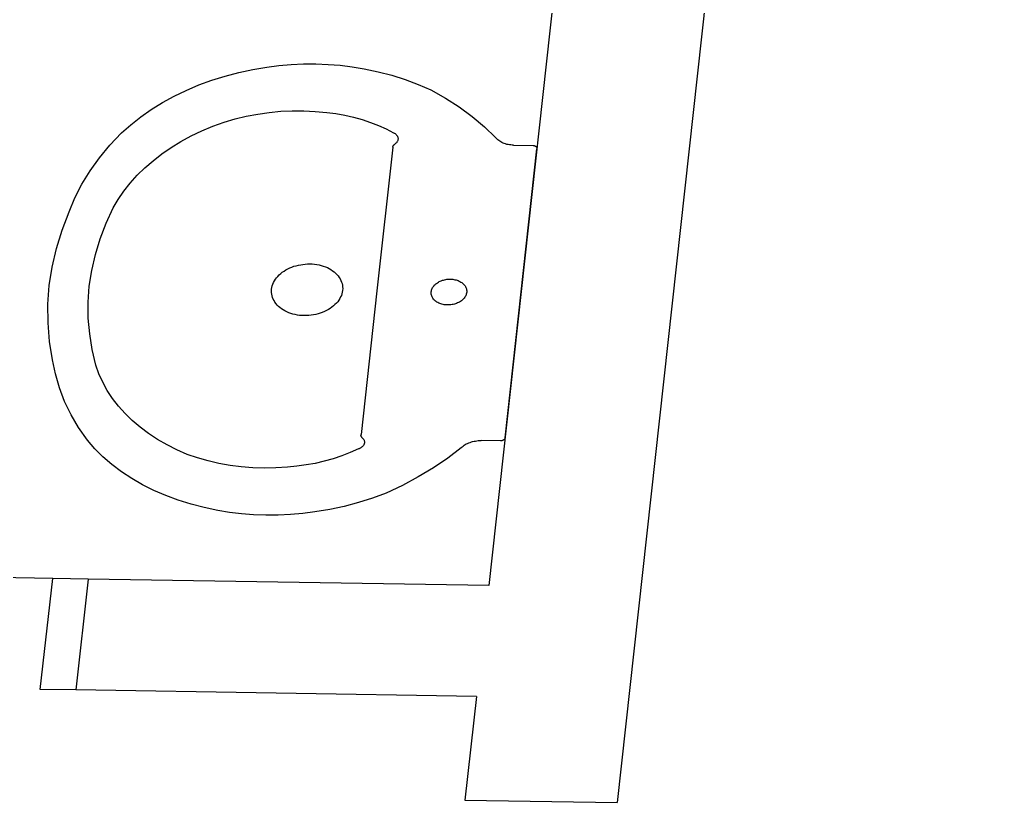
# Model space of a CAD drawing. Extents: x -68 to 264, y 51 to 115.
# Drawn here: x -57.676 to -56.589, y 83.251 to 84.124 of the extents above; entities that cross this region are included whole.
import ezdxf

# ---------------------------------------------------------------- set-up
doc = ezdxf.new("R2010")
doc.units = 0
doc.layers.get('0').update_dxf_attribs({"linetype": 'CONTINUOUS'})

msp = doc.modelspace()

# ---------------------------------------------------------------- linework, layer by layer
for p, q in [((-56.589, 87.0706), (-57.0097, 83.2508)), ((-56.9747, 85.107), (-57.1528, 83.4927)), ((-57.4464, 84.0608), (-57.4312, 84.0648)), ((-57.4312, 84.0648), (-57.4157, 84.0681)), ((-57.4157, 84.0681), (-57.4001, 84.0707)), ((-57.4001, 84.0707), (-57.3865, 84.0725)), ((-57.3865, 84.0725), (-57.3728, 84.0737)), ((-57.3728, 84.0737), (-57.3591, 84.0743)), ((-57.3591, 84.0743), (-57.3454, 84.0744)), ((-57.3454, 84.0744), (-57.3318, 84.0739)), ((-57.3318, 84.0739), (-57.3182, 84.0728)), ((-57.3182, 84.0728), (-57.3049, 84.0712)), ((-57.3049, 84.0712), (-57.2917, 84.069)), ((-57.2917, 84.069), (-57.276, 84.0657)), ((-57.276, 84.0657), (-57.2606, 84.0617)), ((-57.4757, 84.0509), (-57.4612, 84.0562)), ((-57.4612, 84.0562), (-57.4464, 84.0608)), ((-57.2606, 84.0617), (-57.2457, 84.057)), ((-57.2457, 84.057), (-57.2313, 84.0516)), ((-57.5034, 84.0384), (-57.4898, 84.0449)), ((-57.4898, 84.0449), (-57.4757, 84.0509)), ((-57.2313, 84.0516), (-57.2174, 84.0455)), ((-57.2174, 84.0455), (-57.2011, 84.0363)), ((-57.5288, 84.0235), (-57.5164, 84.0312)), ((-57.5164, 84.0312), (-57.5034, 84.0384)), ((-57.2011, 84.0363), (-57.1856, 84.0264)), ((-57.5406, 84.0153), (-57.5288, 84.0235)), ((-57.4102, 84.0185), (-57.3974, 84.0203)), ((-57.3974, 84.0203), (-57.3846, 84.0215)), ((-57.3846, 84.0215), (-57.3717, 84.0221)), ((-57.3717, 84.0221), (-57.3588, 84.022)), ((-57.3588, 84.022), (-57.346, 84.0214)), ((-57.346, 84.0214), (-57.3333, 84.0202)), ((-57.1856, 84.0264), (-57.1711, 84.0157)), ((-57.5517, 84.0066), (-57.5406, 84.0153)), ((-57.4602, 84.005), (-57.4476, 84.0096)), ((-57.4476, 84.0096), (-57.4354, 84.0132)), ((-57.4354, 84.0132), (-57.4229, 84.0161)), ((-57.4229, 84.0161), (-57.4102, 84.0185)), ((-57.3333, 84.0202), (-57.3232, 84.0189)), ((-57.3232, 84.0189), (-57.3132, 84.0171)), ((-57.3132, 84.0171), (-57.3034, 84.0149)), ((-57.3034, 84.0149), (-57.2939, 84.0123)), ((-57.2939, 84.0123), (-57.2846, 84.0092)), ((-57.1711, 84.0157), (-57.1576, 84.0044)), ((-57.562, 83.9975), (-57.5517, 84.0066)), ((-57.4844, 83.994), (-57.4725, 83.9998)), ((-57.4725, 83.9998), (-57.4602, 84.005)), ((-57.2846, 84.0092), (-57.2757, 84.0057)), ((-57.2757, 84.0057), (-57.2671, 84.0018)), ((-57.2671, 84.0018), (-57.2589, 83.9975)), ((-57.1576, 84.0044), (-57.1452, 83.9924)), ((-57.5749, 83.9839), (-57.562, 83.9975)), ((-57.5067, 83.9811), (-57.4958, 83.9878)), ((-57.4958, 83.9878), (-57.4844, 83.994)), ((-57.2589, 83.9975), (-57.2583, 83.9972)), ((-57.2583, 83.9972), (-57.2578, 83.997)), ((-57.2578, 83.997), (-57.2572, 83.9966)), ((-57.2572, 83.9966), (-57.2567, 83.9963)), ((-57.2567, 83.9963), (-57.2563, 83.9959)), ((-57.2563, 83.9959), (-57.2559, 83.9955)), ((-57.2559, 83.9955), (-57.2555, 83.9951)), ((-57.2555, 83.9951), (-57.2551, 83.9947)), ((-57.2551, 83.9947), (-57.2548, 83.9943)), ((-57.2547, 83.9878), (-57.255, 83.9873)), ((-57.2548, 83.9943), (-57.2545, 83.9938)), ((-57.2544, 83.9883), (-57.2547, 83.9878)), ((-57.2545, 83.9938), (-57.2543, 83.9933)), ((-57.2542, 83.9888), (-57.2544, 83.9883)), ((-57.2543, 83.9933), (-57.2541, 83.9928)), ((-57.254, 83.9893), (-57.2542, 83.9888)), ((-57.2541, 83.9928), (-57.254, 83.9923)), ((-57.254, 83.9923), (-57.2539, 83.9918)), ((-57.2539, 83.9898), (-57.254, 83.9893)), ((-57.2539, 83.9918), (-57.2538, 83.9913)), ((-57.2538, 83.9903), (-57.2539, 83.9898)), ((-57.2538, 83.9913), (-57.2538, 83.9908)), ((-57.2538, 83.9908), (-57.2538, 83.9903)), ((-57.1444, 83.9914), (-57.1452, 83.9924)), ((-57.1435, 83.9905), (-57.1444, 83.9914)), ((-57.1426, 83.9897), (-57.1435, 83.9905)), ((-57.1416, 83.9888), (-57.1426, 83.9897)), ((-57.1405, 83.9881), (-57.1416, 83.9888)), ((-57.1393, 83.9874), (-57.1405, 83.9881)), ((-57.5865, 83.9697), (-57.5749, 83.9839)), ((-57.517, 83.974), (-57.5067, 83.9811)), ((-57.2595, 83.9814), (-57.2773, 83.8213)), ((-57.2595, 83.9822), (-57.2594, 83.9824)), ((-57.2595, 83.9819), (-57.2595, 83.9822)), ((-57.2595, 83.9817), (-57.2595, 83.9819)), ((-57.2595, 83.9814), (-57.2595, 83.9817)), ((-57.2594, 83.9824), (-57.2593, 83.9827)), ((-57.2593, 83.9827), (-57.2592, 83.9829)), ((-57.2592, 83.9829), (-57.2591, 83.9832)), ((-57.2591, 83.9832), (-57.259, 83.9834)), ((-57.259, 83.9834), (-57.2588, 83.9836)), ((-57.2588, 83.9836), (-57.2586, 83.9838)), ((-57.2586, 83.9838), (-57.2585, 83.9841)), ((-57.2585, 83.9841), (-57.2582, 83.9843)), ((-57.2582, 83.9843), (-57.258, 83.9845)), ((-57.258, 83.9845), (-57.2578, 83.9846)), ((-57.2578, 83.9846), (-57.2575, 83.9848)), ((-57.257, 83.9852), (-57.2575, 83.9848)), ((-57.2565, 83.9856), (-57.257, 83.9852)), ((-57.2561, 83.986), (-57.2565, 83.9856)), ((-57.2557, 83.9864), (-57.2561, 83.986)), ((-57.2553, 83.9869), (-57.2557, 83.9864)), ((-57.255, 83.9873), (-57.2553, 83.9869)), ((-57.138, 83.9867), (-57.1393, 83.9874)), ((-57.1368, 83.9861), (-57.138, 83.9867)), ((-57.1354, 83.9856), (-57.1368, 83.9861)), ((-57.134, 83.9851), (-57.1354, 83.9856)), ((-57.1346, 83.6576), (-57.0991, 83.9797)), ((-57.1326, 83.9847), (-57.134, 83.9851)), ((-57.1311, 83.9844), (-57.1326, 83.9847)), ((-57.1296, 83.9842), (-57.1311, 83.9844)), ((-57.1281, 83.984), (-57.1296, 83.9842)), ((-57.1265, 83.9839), (-57.1281, 83.984)), ((-57.125, 83.9838), (-57.1265, 83.9839)), ((-57.125, 83.9838), (-57.1033, 83.9835)), ((-57.1033, 83.9835), (-57.103, 83.9834)), ((-57.103, 83.9834), (-57.1027, 83.9834)), ((-57.1027, 83.9834), (-57.1024, 83.9834)), ((-57.1024, 83.9834), (-57.1021, 83.9833)), ((-57.1021, 83.9833), (-57.1019, 83.9832)), ((-57.1019, 83.9832), (-57.1016, 83.9831)), ((-57.1016, 83.9831), (-57.1013, 83.983)), ((-57.1013, 83.983), (-57.1011, 83.9829)), ((-57.1011, 83.9829), (-57.1008, 83.9828)), ((-57.1008, 83.9828), (-57.1006, 83.9827)), ((-57.1006, 83.9827), (-57.1004, 83.9825)), ((-57.1004, 83.9825), (-57.1002, 83.9824)), ((-57.1002, 83.9824), (-57.1, 83.9822)), ((-57.1, 83.9822), (-57.0998, 83.982)), ((-57.0998, 83.982), (-57.0996, 83.9818)), ((-57.0996, 83.9818), (-57.0995, 83.9816)), ((-57.0995, 83.9816), (-57.0994, 83.9814)), ((-57.0994, 83.9814), (-57.0993, 83.9812)), ((-57.0993, 83.9812), (-57.0992, 83.981)), ((-57.0992, 83.981), (-57.0991, 83.9808)), ((-57.0991, 83.9808), (-57.0991, 83.9806)), ((-57.0991, 83.9806), (-57.0991, 83.9804)), ((-57.0991, 83.9804), (-57.099, 83.9801)), ((-57.099, 83.9801), (-57.0991, 83.9799)), ((-57.0991, 83.9799), (-57.0991, 83.9797)), ((-57.5969, 83.9552), (-57.5865, 83.9697)), ((-57.536, 83.9585), (-57.5268, 83.9664)), ((-57.5268, 83.9664), (-57.517, 83.974)), ((-57.6061, 83.9402), (-57.5969, 83.9552)), ((-57.5445, 83.9502), (-57.536, 83.9585)), ((-57.5523, 83.9415), (-57.5445, 83.9502)), ((-57.6139, 83.9249), (-57.6061, 83.9402)), ((-57.5594, 83.9326), (-57.5523, 83.9415)), ((-57.6205, 83.9093), (-57.6139, 83.9249)), ((-57.5713, 83.9139), (-57.5657, 83.9233)), ((-57.5657, 83.9233), (-57.5594, 83.9326)), ((-57.5791, 83.8967), (-57.5713, 83.9139)), ((-57.6283, 83.889), (-57.6205, 83.9093)), ((-57.5857, 83.8794), (-57.5791, 83.8967)), ((-57.6346, 83.8686), (-57.6283, 83.889)), ((-57.5911, 83.8619), (-57.5857, 83.8794)), ((-57.6394, 83.8479), (-57.6346, 83.8686)), ((-57.5952, 83.8442), (-57.5911, 83.8619)), ((-57.6426, 83.8272), (-57.6394, 83.8479)), ((-57.3767, 83.8458), (-57.3745, 83.8469)), ((-57.3745, 83.8469), (-57.3722, 83.8478)), ((-57.3722, 83.8478), (-57.3698, 83.8487)), ((-57.3698, 83.8487), (-57.3674, 83.8494)), ((-57.3674, 83.8494), (-57.3649, 83.85)), ((-57.3649, 83.85), (-57.3623, 83.8505)), ((-57.3623, 83.8505), (-57.3598, 83.8509)), ((-57.3598, 83.8509), (-57.3572, 83.8512)), ((-57.3572, 83.8512), (-57.3546, 83.8513)), ((-57.3546, 83.8513), (-57.352, 83.8514)), ((-57.352, 83.8514), (-57.3494, 83.8513)), ((-57.3494, 83.8513), (-57.3469, 83.851)), ((-57.3469, 83.851), (-57.3443, 83.8507)), ((-57.3443, 83.8507), (-57.3419, 83.8502)), ((-57.3419, 83.8502), (-57.3394, 83.8496)), ((-57.3394, 83.8496), (-57.3371, 83.8489)), ((-57.3371, 83.8489), (-57.3348, 83.8481)), ((-57.3348, 83.8481), (-57.3326, 83.8472)), ((-57.3326, 83.8472), (-57.3306, 83.8461)), ((-57.598, 83.8265), (-57.5952, 83.8442)), ((-57.3905, 83.8342), (-57.3892, 83.8359)), ((-57.3892, 83.8359), (-57.3878, 83.8375)), ((-57.3878, 83.8375), (-57.3863, 83.8391)), ((-57.3863, 83.8391), (-57.3846, 83.8406)), ((-57.3846, 83.8406), (-57.3828, 83.842)), ((-57.3828, 83.842), (-57.3809, 83.8434)), ((-57.3809, 83.8434), (-57.3788, 83.8446)), ((-57.3788, 83.8446), (-57.3767, 83.8458)), ((-57.3306, 83.8461), (-57.3286, 83.845)), ((-57.3286, 83.845), (-57.3267, 83.8438)), ((-57.3267, 83.8438), (-57.325, 83.8425)), ((-57.325, 83.8425), (-57.3234, 83.8411)), ((-57.3234, 83.8411), (-57.3219, 83.8396)), ((-57.3219, 83.8396), (-57.3205, 83.838)), ((-57.3205, 83.838), (-57.3193, 83.8364)), ((-57.3193, 83.8364), (-57.3183, 83.8347)), ((-57.644, 83.8064), (-57.6426, 83.8272)), ((-57.5991, 83.8087), (-57.598, 83.8265)), ((-57.3947, 83.8232), (-57.3944, 83.8251)), ((-57.3944, 83.8251), (-57.394, 83.8269)), ((-57.394, 83.8269), (-57.3933, 83.8288)), ((-57.3933, 83.8288), (-57.3925, 83.8306)), ((-57.3925, 83.8306), (-57.3916, 83.8324)), ((-57.3916, 83.8324), (-57.3905, 83.8342)), ((-57.3183, 83.8347), (-57.3174, 83.833)), ((-57.3174, 83.833), (-57.3167, 83.8312)), ((-57.3167, 83.8312), (-57.3162, 83.8294)), ((-57.3162, 83.8294), (-57.3158, 83.8275)), ((-57.3158, 83.8275), (-57.3156, 83.8257)), ((-57.3156, 83.8257), (-57.3155, 83.8238)), ((-57.2157, 83.824), (-57.2153, 83.8249)), ((-57.2153, 83.8249), (-57.2147, 83.8258)), ((-57.2147, 83.8258), (-57.2141, 83.8266)), ((-57.2141, 83.8266), (-57.2134, 83.8275)), ((-57.2134, 83.8275), (-57.2126, 83.8283)), ((-57.2126, 83.8283), (-57.2118, 83.829)), ((-57.2118, 83.829), (-57.2109, 83.8297)), ((-57.2109, 83.8297), (-57.2099, 83.8304)), ((-57.2099, 83.8304), (-57.2089, 83.831)), ((-57.2089, 83.831), (-57.2078, 83.8316)), ((-57.2078, 83.8316), (-57.2067, 83.8321)), ((-57.2067, 83.8321), (-57.2056, 83.8326)), ((-57.2056, 83.8326), (-57.2044, 83.8331)), ((-57.2044, 83.8331), (-57.2031, 83.8334)), ((-57.2031, 83.8334), (-57.2019, 83.8337)), ((-57.2019, 83.8337), (-57.2006, 83.834)), ((-57.2006, 83.834), (-57.1994, 83.8342)), ((-57.1994, 83.8342), (-57.1981, 83.8343)), ((-57.1981, 83.8343), (-57.1968, 83.8344)), ((-57.1968, 83.8344), (-57.1955, 83.8344)), ((-57.1955, 83.8344), (-57.1942, 83.8343)), ((-57.1942, 83.8343), (-57.1929, 83.8342)), ((-57.1929, 83.8342), (-57.1916, 83.8341)), ((-57.1916, 83.8341), (-57.1904, 83.8338)), ((-57.1904, 83.8338), (-57.1892, 83.8335)), ((-57.1892, 83.8335), (-57.188, 83.8332)), ((-57.188, 83.8332), (-57.1869, 83.8328)), ((-57.1869, 83.8328), (-57.1858, 83.8323)), ((-57.1858, 83.8323), (-57.1848, 83.8318)), ((-57.1848, 83.8318), (-57.1838, 83.8312)), ((-57.1838, 83.8312), (-57.1828, 83.8306)), ((-57.1828, 83.8306), (-57.182, 83.8299)), ((-57.182, 83.8299), (-57.1811, 83.8292)), ((-57.1811, 83.8292), (-57.1804, 83.8285)), ((-57.1804, 83.8285), (-57.1797, 83.8277)), ((-57.1797, 83.8277), (-57.1791, 83.8269)), ((-57.1791, 83.8269), (-57.1786, 83.8261)), ((-57.1786, 83.8261), (-57.1782, 83.8252)), ((-57.1782, 83.8252), (-57.1778, 83.8243)), ((-57.3948, 83.8213), (-57.3947, 83.8232)), ((-57.3948, 83.8194), (-57.3948, 83.8213)), ((-57.3946, 83.8175), (-57.3948, 83.8194)), ((-57.3942, 83.8157), (-57.3946, 83.8175)), ((-57.3936, 83.8139), (-57.3942, 83.8157)), ((-57.3929, 83.8121), (-57.3936, 83.8139)), ((-57.3178, 83.8145), (-57.3188, 83.8127)), ((-57.317, 83.8163), (-57.3178, 83.8145)), ((-57.3164, 83.8181), (-57.317, 83.8163)), ((-57.3159, 83.82), (-57.3164, 83.8181)), ((-57.3156, 83.8219), (-57.3159, 83.82)), ((-57.3155, 83.8238), (-57.3156, 83.8219)), ((-57.2773, 83.8213), (-57.295, 83.6611)), ((-57.2169, 83.8194), (-57.2168, 83.8203)), ((-57.2169, 83.8184), (-57.2169, 83.8194)), ((-57.2168, 83.8175), (-57.2169, 83.8184)), ((-57.2168, 83.8203), (-57.2167, 83.8212)), ((-57.2166, 83.8166), (-57.2168, 83.8175)), ((-57.2167, 83.8212), (-57.2164, 83.8222)), ((-57.2163, 83.8157), (-57.2166, 83.8166)), ((-57.2164, 83.8222), (-57.2161, 83.8231)), ((-57.2159, 83.8148), (-57.2163, 83.8157)), ((-57.2161, 83.8231), (-57.2157, 83.824)), ((-57.2155, 83.8139), (-57.2159, 83.8148)), ((-57.215, 83.8131), (-57.2155, 83.8139)), ((-57.1794, 83.8142), (-57.18, 83.8133)), ((-57.1789, 83.815), (-57.1794, 83.8142)), ((-57.1784, 83.8159), (-57.1789, 83.815)), ((-57.178, 83.8169), (-57.1784, 83.8159)), ((-57.1777, 83.8178), (-57.178, 83.8169)), ((-57.1778, 83.8243), (-57.1776, 83.8234)), ((-57.1774, 83.8187), (-57.1777, 83.8178)), ((-57.1776, 83.8234), (-57.1774, 83.8225)), ((-57.1774, 83.8225), (-57.1773, 83.8215)), ((-57.1773, 83.8197), (-57.1774, 83.8187)), ((-57.1773, 83.8215), (-57.1772, 83.8206)), ((-57.1772, 83.8206), (-57.1773, 83.8197)), ((-57.6438, 83.7857), (-57.644, 83.8064)), ((-57.599, 83.7909), (-57.5991, 83.8087)), ((-57.392, 83.8104), (-57.3929, 83.8121)), ((-57.391, 83.8087), (-57.392, 83.8104)), ((-57.3898, 83.807), (-57.391, 83.8087)), ((-57.3885, 83.8055), (-57.3898, 83.807)), ((-57.387, 83.804), (-57.3885, 83.8055)), ((-57.3854, 83.8026), (-57.387, 83.804)), ((-57.3276, 83.803), (-57.3295, 83.8017)), ((-57.3258, 83.8045), (-57.3276, 83.803)), ((-57.3241, 83.806), (-57.3258, 83.8045)), ((-57.3225, 83.8076), (-57.3241, 83.806)), ((-57.3211, 83.8092), (-57.3225, 83.8076)), ((-57.3199, 83.8109), (-57.3211, 83.8092)), ((-57.3188, 83.8127), (-57.3199, 83.8109)), ((-57.2144, 83.8122), (-57.215, 83.8131)), ((-57.2137, 83.8115), (-57.2144, 83.8122)), ((-57.213, 83.8107), (-57.2137, 83.8115)), ((-57.2122, 83.81), (-57.213, 83.8107)), ((-57.2113, 83.8094), (-57.2122, 83.81)), ((-57.2104, 83.8087), (-57.2113, 83.8094)), ((-57.2094, 83.8082), (-57.2104, 83.8087)), ((-57.2083, 83.8077), (-57.2094, 83.8082)), ((-57.2072, 83.8072), (-57.2083, 83.8077)), ((-57.2061, 83.8068), (-57.2072, 83.8072)), ((-57.2049, 83.8064), (-57.2061, 83.8068)), ((-57.2037, 83.8061), (-57.2049, 83.8064)), ((-57.2025, 83.8059), (-57.2037, 83.8061)), ((-57.2012, 83.8057), (-57.2025, 83.8059)), ((-57.1999, 83.8056), (-57.2012, 83.8057)), ((-57.1986, 83.8056), (-57.1999, 83.8056)), ((-57.1974, 83.8056), (-57.1986, 83.8056)), ((-57.1961, 83.8056), (-57.1974, 83.8056)), ((-57.1948, 83.8058), (-57.1961, 83.8056)), ((-57.1935, 83.806), (-57.1948, 83.8058)), ((-57.1922, 83.8062), (-57.1935, 83.806)), ((-57.191, 83.8065), (-57.1922, 83.8062)), ((-57.1897, 83.8069), (-57.191, 83.8065)), ((-57.1886, 83.8073), (-57.1897, 83.8069)), ((-57.1874, 83.8078), (-57.1886, 83.8073)), ((-57.1863, 83.8084), (-57.1874, 83.8078)), ((-57.1852, 83.8089), (-57.1863, 83.8084)), ((-57.1842, 83.8096), (-57.1852, 83.8089)), ((-57.1832, 83.8102), (-57.1842, 83.8096)), ((-57.1823, 83.811), (-57.1832, 83.8102)), ((-57.1815, 83.8117), (-57.1823, 83.811)), ((-57.1807, 83.8125), (-57.1815, 83.8117)), ((-57.18, 83.8133), (-57.1807, 83.8125)), ((-57.3836, 83.8013), (-57.3854, 83.8026)), ((-57.3818, 83.8001), (-57.3836, 83.8013)), ((-57.3798, 83.7989), (-57.3818, 83.8001)), ((-57.3777, 83.7979), (-57.3798, 83.7989)), ((-57.3755, 83.797), (-57.3777, 83.7979)), ((-57.3733, 83.7961), (-57.3755, 83.797)), ((-57.3709, 83.7954), (-57.3733, 83.7961)), ((-57.3685, 83.7949), (-57.3709, 83.7954)), ((-57.366, 83.7944), (-57.3685, 83.7949)), ((-57.3635, 83.794), (-57.366, 83.7944)), ((-57.3609, 83.7938), (-57.3635, 83.794)), ((-57.3584, 83.7937), (-57.3609, 83.7938)), ((-57.3558, 83.7937), (-57.3584, 83.7937)), ((-57.3532, 83.7939), (-57.3558, 83.7937)), ((-57.3506, 83.7941), (-57.3532, 83.7939)), ((-57.348, 83.7945), (-57.3506, 83.7941)), ((-57.3455, 83.795), (-57.348, 83.7945)), ((-57.343, 83.7957), (-57.3455, 83.795)), ((-57.3406, 83.7964), (-57.343, 83.7957)), ((-57.3382, 83.7972), (-57.3406, 83.7964)), ((-57.3359, 83.7982), (-57.3382, 83.7972)), ((-57.3336, 83.7993), (-57.3359, 83.7982)), ((-57.3315, 83.8004), (-57.3336, 83.7993)), ((-57.3295, 83.8017), (-57.3315, 83.8004)), ((-57.6421, 83.765), (-57.6438, 83.7857)), ((-57.5975, 83.7733), (-57.599, 83.7909)), ((-57.5948, 83.7558), (-57.5975, 83.7733)), ((-57.6388, 83.7446), (-57.6421, 83.765)), ((-57.5908, 83.7384), (-57.5948, 83.7558)), ((-57.6357, 83.7288), (-57.6388, 83.7446)), ((-57.5873, 83.7288), (-57.5908, 83.7384)), ((-57.6313, 83.7133), (-57.6357, 83.7288)), ((-57.583, 83.7194), (-57.5873, 83.7288)), ((-57.5779, 83.7103), (-57.583, 83.7194)), ((-57.6255, 83.6981), (-57.6313, 83.7133)), ((-57.5721, 83.7014), (-57.5779, 83.7103)), ((-57.6183, 83.6832), (-57.6255, 83.6981)), ((-57.5655, 83.6928), (-57.5721, 83.7014)), ((-57.5581, 83.6846), (-57.5655, 83.6928)), ((-57.55, 83.6768), (-57.5581, 83.6846)), ((-57.6098, 83.6688), (-57.6183, 83.6832)), ((-57.5413, 83.6693), (-57.55, 83.6768)), ((-57.6001, 83.6548), (-57.6098, 83.6688)), ((-57.5319, 83.6623), (-57.5413, 83.6693)), ((-57.5219, 83.6557), (-57.5319, 83.6623)), ((-57.5918, 83.6453), (-57.6001, 83.6548)), ((-57.5113, 83.6496), (-57.5219, 83.6557)), ((-57.2951, 83.6605), (-57.295, 83.6608)), ((-57.2951, 83.6603), (-57.2951, 83.6605)), ((-57.2951, 83.66), (-57.2951, 83.6603)), ((-57.295, 83.6598), (-57.2951, 83.66)), ((-57.295, 83.6608), (-57.295, 83.6611)), ((-57.295, 83.6596), (-57.295, 83.6598)), ((-57.2949, 83.6593), (-57.295, 83.6596)), ((-57.2948, 83.6591), (-57.2949, 83.6593)), ((-57.2947, 83.6588), (-57.2948, 83.6591)), ((-57.2946, 83.6586), (-57.2947, 83.6588)), ((-57.2945, 83.6584), (-57.2946, 83.6586)), ((-57.2943, 83.6582), (-57.2945, 83.6584)), ((-57.2941, 83.658), (-57.2943, 83.6582)), ((-57.2939, 83.6578), (-57.2941, 83.658)), ((-57.2937, 83.6576), (-57.2939, 83.6578)), ((-57.2937, 83.6576), (-57.2933, 83.6572)), ((-57.2933, 83.6572), (-57.2929, 83.6568)), ((-57.2929, 83.6568), (-57.2925, 83.6564)), ((-57.2925, 83.6564), (-57.2922, 83.6559)), ((-57.2922, 83.6559), (-57.2919, 83.6555)), ((-57.2919, 83.6555), (-57.2917, 83.655)), ((-57.2917, 83.655), (-57.2915, 83.6545)), ((-57.2915, 83.651), (-57.2916, 83.6505)), ((-57.2915, 83.6545), (-57.2914, 83.654)), ((-57.2913, 83.6515), (-57.2915, 83.651)), ((-57.2914, 83.654), (-57.2913, 83.6535)), ((-57.2913, 83.6535), (-57.2912, 83.653)), ((-57.2912, 83.6525), (-57.2913, 83.652)), ((-57.2913, 83.652), (-57.2913, 83.6515)), ((-57.2912, 83.653), (-57.2912, 83.6525)), ((-57.1777, 83.6506), (-57.1764, 83.6512)), ((-57.1764, 83.6512), (-57.175, 83.6519)), ((-57.175, 83.6519), (-57.1736, 83.6524)), ((-57.1736, 83.6524), (-57.1721, 83.6529)), ((-57.1721, 83.6529), (-57.1707, 83.6533)), ((-57.1707, 83.6533), (-57.1691, 83.6537)), ((-57.1691, 83.6537), (-57.1676, 83.6539)), ((-57.1676, 83.6539), (-57.166, 83.6541)), ((-57.166, 83.6541), (-57.1645, 83.6543)), ((-57.1645, 83.6543), (-57.1629, 83.6543)), ((-57.1629, 83.6543), (-57.1613, 83.6543)), ((-57.1397, 83.654), (-57.1613, 83.6543)), ((-57.1394, 83.654), (-57.1397, 83.654)), ((-57.1391, 83.654), (-57.1394, 83.654)), ((-57.1388, 83.6541), (-57.1391, 83.654)), ((-57.1385, 83.6541), (-57.1388, 83.6541)), ((-57.1382, 83.6542), (-57.1385, 83.6541)), ((-57.1379, 83.6543), (-57.1382, 83.6542)), ((-57.1376, 83.6543), (-57.1379, 83.6543)), ((-57.1373, 83.6544), (-57.1376, 83.6543)), ((-57.137, 83.6546), (-57.1373, 83.6544)), ((-57.1368, 83.6547), (-57.137, 83.6546)), ((-57.1365, 83.6548), (-57.1368, 83.6547)), ((-57.1363, 83.655), (-57.1365, 83.6548)), ((-57.1361, 83.6552), (-57.1363, 83.655)), ((-57.1358, 83.6553), (-57.1361, 83.6552)), ((-57.1356, 83.6555), (-57.1358, 83.6553)), ((-57.1355, 83.6557), (-57.1356, 83.6555)), ((-57.1353, 83.6559), (-57.1355, 83.6557)), ((-57.1352, 83.6561), (-57.1353, 83.6559)), ((-57.135, 83.6563), (-57.1352, 83.6561)), ((-57.1349, 83.6565), (-57.135, 83.6563)), ((-57.1348, 83.6567), (-57.1349, 83.6565)), ((-57.1347, 83.657), (-57.1348, 83.6567)), ((-57.1346, 83.6576), (-57.1347, 83.6574)), ((-57.1347, 83.6574), (-57.1347, 83.6572)), ((-57.1347, 83.6572), (-57.1347, 83.657)), ((-57.5827, 83.6363), (-57.5918, 83.6453)), ((-57.5003, 83.644), (-57.5113, 83.6496)), ((-57.4887, 83.639), (-57.5003, 83.644)), ((-57.307, 83.641), (-57.3164, 83.6373)), ((-57.2979, 83.645), (-57.307, 83.641)), ((-57.2972, 83.6452), (-57.2979, 83.645)), ((-57.2966, 83.6455), (-57.2972, 83.6452)), ((-57.296, 83.6458), (-57.2966, 83.6455)), ((-57.2955, 83.6461), (-57.296, 83.6458)), ((-57.2949, 83.6465), (-57.2955, 83.6461)), ((-57.2944, 83.6469), (-57.2949, 83.6465)), ((-57.2939, 83.6473), (-57.2944, 83.6469)), ((-57.2935, 83.6477), (-57.2939, 83.6473)), ((-57.2931, 83.6481), (-57.2935, 83.6477)), ((-57.2927, 83.6486), (-57.2931, 83.6481)), ((-57.2924, 83.649), (-57.2927, 83.6486)), ((-57.2921, 83.6495), (-57.2924, 83.649)), ((-57.2918, 83.65), (-57.2921, 83.6495)), ((-57.2916, 83.6505), (-57.2918, 83.65)), ((-57.1834, 83.6464), (-57.1984, 83.6349)), ((-57.1834, 83.6464), (-57.1824, 83.6474)), ((-57.1824, 83.6474), (-57.1813, 83.6482)), ((-57.1813, 83.6482), (-57.1802, 83.6491)), ((-57.1802, 83.6491), (-57.179, 83.6499)), ((-57.179, 83.6499), (-57.1777, 83.6506)), ((-57.5727, 83.6277), (-57.5827, 83.6363)), ((-57.4773, 83.6351), (-57.4887, 83.639)), ((-57.4655, 83.6317), (-57.4773, 83.6351)), ((-57.4534, 83.6289), (-57.4655, 83.6317)), ((-57.3461, 83.629), (-57.3563, 83.6272)), ((-57.336, 83.6314), (-57.3461, 83.629)), ((-57.3261, 83.6341), (-57.336, 83.6314)), ((-57.3164, 83.6373), (-57.3261, 83.6341)), ((-57.1984, 83.6349), (-57.2144, 83.624)), ((-57.562, 83.6197), (-57.5727, 83.6277)), ((-57.5506, 83.6121), (-57.562, 83.6197)), ((-57.441, 83.6267), (-57.4534, 83.6289)), ((-57.4285, 83.6251), (-57.441, 83.6267)), ((-57.4157, 83.6241), (-57.4285, 83.6251)), ((-57.4029, 83.6238), (-57.4157, 83.6241)), ((-57.39, 83.624), (-57.4029, 83.6238)), ((-57.3771, 83.6248), (-57.39, 83.624)), ((-57.3667, 83.6257), (-57.3771, 83.6248)), ((-57.3563, 83.6272), (-57.3667, 83.6257)), ((-57.2144, 83.624), (-57.2312, 83.6138)), ((-57.5386, 83.6051), (-57.5506, 83.6121)), ((-57.2312, 83.6138), (-57.2488, 83.6044)), ((-57.5259, 83.5988), (-57.5386, 83.6051)), ((-57.5126, 83.593), (-57.5259, 83.5988)), ((-57.2488, 83.6044), (-57.2671, 83.5958)), ((-57.4988, 83.5879), (-57.5126, 83.593)), ((-57.4845, 83.5834), (-57.4988, 83.5879)), ((-57.2823, 83.5902), (-57.2979, 83.5852)), ((-57.2671, 83.5958), (-57.2823, 83.5902)), ((-57.4699, 83.5796), (-57.4845, 83.5834)), ((-57.4548, 83.5765), (-57.4699, 83.5796)), ((-57.4417, 83.5743), (-57.4548, 83.5765)), ((-57.3464, 83.5748), (-57.36, 83.573)), ((-57.33, 83.5775), (-57.3464, 83.5748)), ((-57.3138, 83.581), (-57.33, 83.5775)), ((-57.2979, 83.5852), (-57.3138, 83.581)), ((-57.4283, 83.5727), (-57.4417, 83.5743)), ((-57.4148, 83.5716), (-57.4283, 83.5727)), ((-57.4011, 83.5711), (-57.4148, 83.5716)), ((-57.3874, 83.5711), (-57.4011, 83.5711)), ((-57.3737, 83.5718), (-57.3874, 83.5711)), ((-57.36, 83.573), (-57.3737, 83.5718)), ((-57.6387, 83.5006), (-58.3167, 83.5115)), ((-57.6525, 83.3769), (-57.6387, 83.5006)), ((-57.5992, 83.4999), (-57.6387, 83.5006)), ((-57.5992, 83.4999), (-57.6129, 83.3763)), ((-57.1528, 83.4927), (-57.5992, 83.4999)), ((-57.6129, 83.3763), (-57.6525, 83.3769)), ((-57.1665, 83.369), (-57.6129, 83.3763)), ((-57.1665, 83.369), (-57.1792, 83.2536)), ((-57.1792, 83.2536), (-57.0097, 83.2508))]:
    msp.add_line(p, q)

doc.saveas('drawing.dxf')
